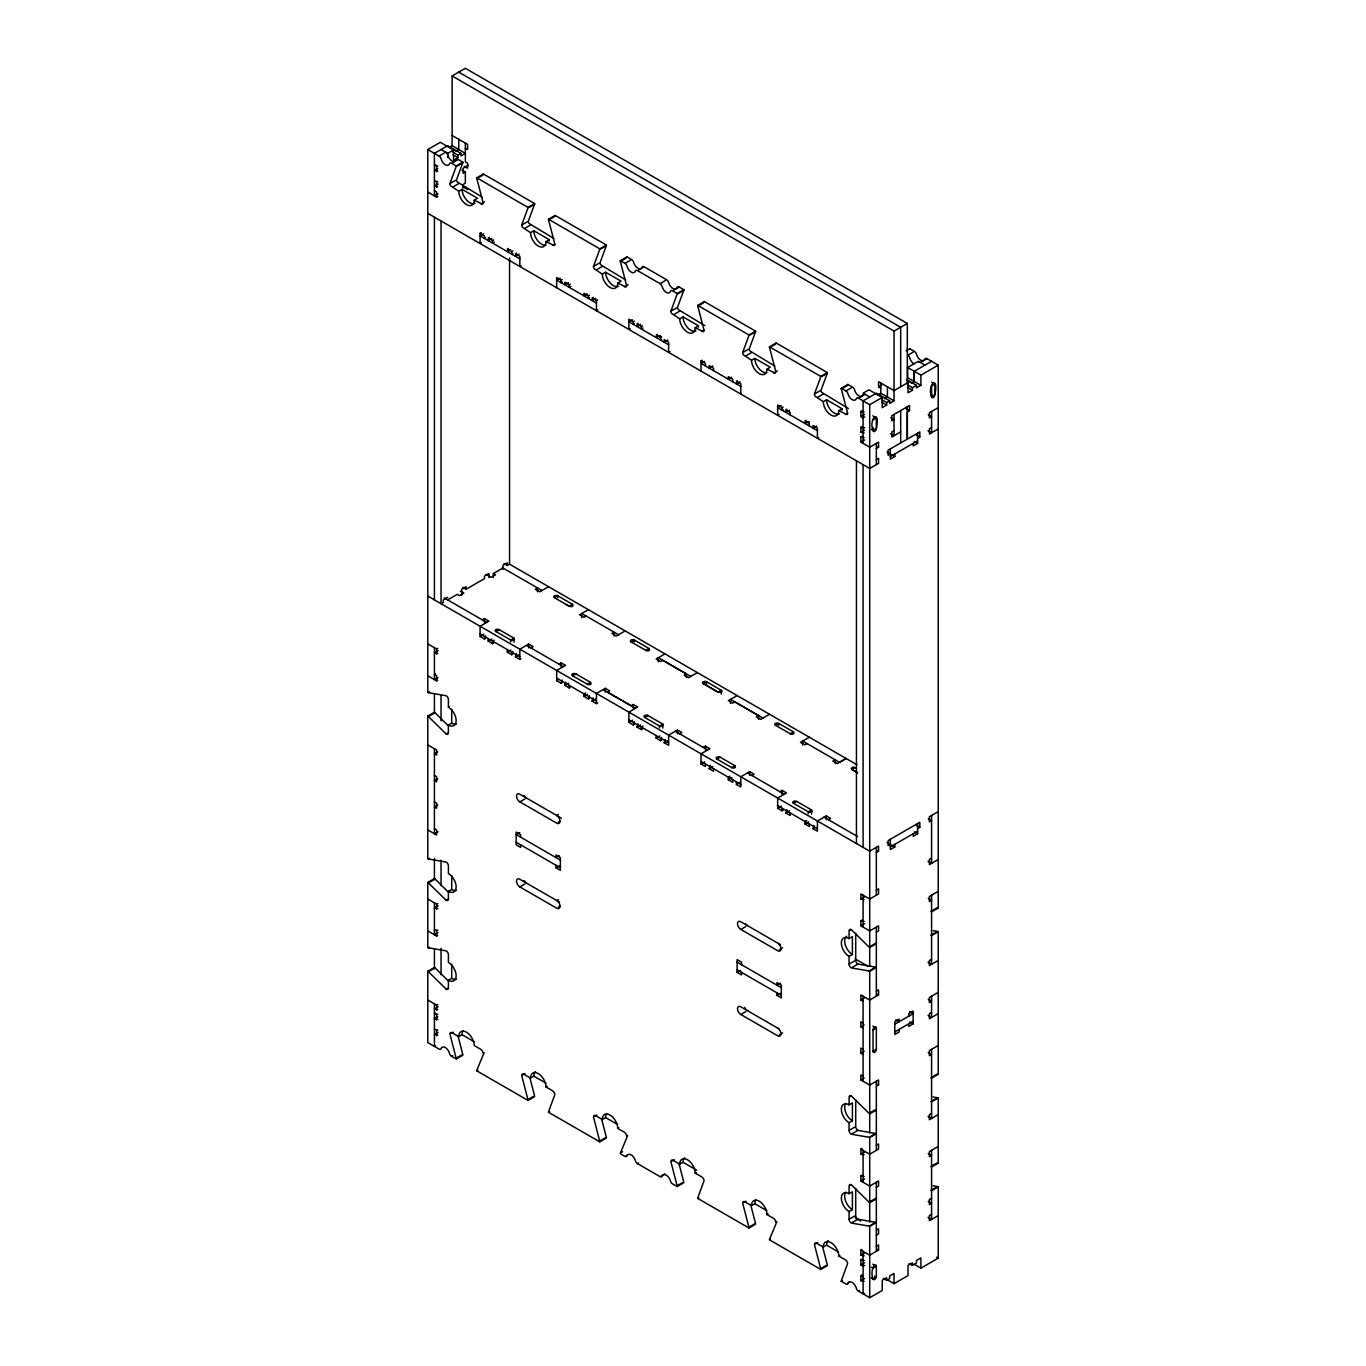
<?xml version="1.0" encoding="UTF-8"?>
<svg xmlns="http://www.w3.org/2000/svg" width="1366" height="1366" viewBox="0 0 1366 1366"><rect width="100%" height="100%" fill="white"/><g stroke="black" fill="none" stroke-linecap="round" stroke-linejoin="round"><path stroke-width="1.5" d="M871.371 429.453L873.028 430.41C868.213 418.662 880.592 407.7 876.34 428.497A2.339 1.349 -60 0 1 874.684 431.366A2.339 1.349 -60 0 1 873.028 430.41L873.028 427.49M907.314 382.975L907.314 323.452L894.047 331.101L894.047 400.836L889.642 403.397L889.642 400.836L876.34 393.203M900.689 386.8L900.689 327.277L458.754 72.125M934.89 383.744L934.89 394.689L931.578 396.601C926.78 384.87 939.142 373.891 934.89 394.689A2.339 1.349 -59.9 0 1 933.251 397.557A2.339 1.349 -59.9 0 1 931.578 396.601L931.578 393.681M930.946 911.361A3.125 1.81 60 0 0 931.578 911.839L938.22 908.014L938.22 365.132L926.916 358.626A3.125 1.81 60 0 0 924.833 359.121A6.249 3.603 60 0 1 920.667 360.112A6.249 3.603 60 0 1 916.501 354.306A3.125 1.81 60 0 0 914.417 351.404L909.756 348.706L906.085 350.84M876.34 1277.176C872.635 1285.355 870.654 1271.848 873.028 1268.143A2.339 1.349 -60 0 1 874.684 1265.275A2.339 1.349 -60 0 1 876.34 1266.231L876.34 1277.176L874.684 1276.22M458.754 191.24L462.067 189.328L477.537 198.258L474.224 200.17A10.945 6.318 60 0 1 468.743 205.549A10.945 6.318 60 0 1 460.069 196.943A10.945 6.318 60 0 1 458.754 191.24L450.575 185.759A3.125 1.81 60 0 1 449.926 183.573L456.142 166.635A3.125 1.81 60 0 0 456.244 165.969L462.869 162.144L458.208 159.446A3.125 1.81 60 0 0 456.124 159.942A6.249 3.603 60 0 1 451.958 160.949A6.249 3.603 60 0 1 447.792 155.143L447.485 154.29A3.142 1.81 60 0 0 445.709 152.224M462.869 162.144A3.125 1.81 60 0 1 462.767 162.81L456.551 179.749A3.125 1.81 60 0 0 457.2 181.934L482.096 197.063M530.537 232.681L533.85 230.769L549.32 239.699L546.007 241.611A10.945 6.318 60 0 1 544.692 245.812A10.945 6.318 60 0 1 536.018 244.394A10.945 6.318 60 0 1 530.537 232.681L522.341 227.2A3.125 1.81 60 0 1 521.692 225.014L527.925 208.076A3.125 1.81 60 0 0 528.01 207.41L534.635 203.585L483.376 173.977L476.751 177.802A3.074 1.776 60 0 0 476.802 178.383L483.069 202.714A3.125 1.81 60 0 1 482.42 204.149L474.224 200.17M534.635 203.585A3.125 1.81 60 0 1 534.55 204.251L528.318 221.19A3.125 1.81 60 0 0 528.966 223.375L553.879 238.504M602.304 274.122L605.633 272.21L621.086 281.14L617.774 283.052A10.945 6.318 60 0 1 610.039 287.509A10.945 6.318 60 0 1 602.304 274.105L594.125 268.641A3.125 1.81 60 0 1 593.476 266.455L599.691 249.517A3.125 1.81 60 0 0 599.794 248.851L606.419 245.026L555.159 215.418L548.517 219.243A3.125 1.81 60 0 0 548.62 220.028L554.835 244.155A3.125 1.81 60 0 1 554.186 245.59L546.007 241.611M606.419 245.026A3.125 1.81 60 0 1 606.333 245.692L600.101 262.631A3.125 1.81 60 0 0 600.75 264.816L625.645 279.928M679.722 318.807L683.034 316.895L698.504 325.825L695.192 327.738A10.945 6.318 60 0 1 689.71 333.116A10.945 6.318 60 0 1 681.019 324.527A10.945 6.318 60 0 1 679.722 318.807L671.526 313.326A3.125 1.81 60 0 1 670.877 311.158L677.109 294.219A3.125 1.81 60 0 0 677.195 293.536L683.837 289.712L679.175 287.014A3.125 1.81 60 0 0 677.092 287.509A6.249 3.603 60 0 1 672.926 288.516A6.249 3.603 60 0 1 668.759 282.711L668.435 281.857A3.142 1.81 60 0 0 666.676 279.808L644.086 266.763A3.125 1.81 60 0 0 642.003 267.258A6.249 3.603 60 0 1 641.388 268.248M683.837 289.712A3.125 1.81 60 0 1 683.734 290.395L677.519 307.333A3.125 1.81 60 0 0 678.168 309.501L704.856 325.671M484.179 1052.571L476.836 1070.141A3.125 1.81 60 0 0 476.751 1070.824L528.01 1100.415L534.635 1096.591A3.125 1.81 60 0 0 534.55 1095.805L529.888 1077.723M751.505 360.248L754.817 358.336L770.287 367.266L766.958 369.179A10.945 6.318 60 0 1 765.66 373.379A10.945 6.318 60 0 1 756.986 371.962A10.945 6.318 60 0 1 751.488 360.248L743.309 354.767A3.125 1.81 60 0 1 742.66 352.599L748.875 335.66A3.125 1.81 60 0 0 748.978 334.977L755.603 331.153L704.344 301.562L697.719 305.386A3.074 1.776 60 0 0 697.77 305.967L704.036 330.282A3.125 1.81 60 0 1 703.388 331.716L695.192 327.738M755.603 331.153A3.125 1.81 60 0 1 755.518 331.818L749.285 348.774A3.125 1.81 60 0 0 749.934 350.942L774.829 366.071M823.271 401.689L826.584 399.777L842.054 408.707L838.741 410.62A10.945 6.318 60 0 1 831.006 415.076A10.945 6.318 60 0 1 823.271 401.689L815.075 396.208A3.125 1.81 60 0 1 814.443 394.04L820.659 377.084A3.125 1.81 60 0 0 820.744 376.418L827.386 372.594L776.11 342.986L769.485 346.827A3.125 1.81 60 0 0 769.587 347.596L775.803 371.723A3.125 1.81 60 0 1 775.154 373.157L766.958 369.179M827.386 372.594A3.125 1.81 60 0 1 827.284 373.26L821.068 390.198A3.125 1.81 60 0 0 821.717 392.384L848.406 408.536M627.728 1135.453L620.386 1153.024A3.125 1.81 60 0 0 620.301 1153.707L624.962 1156.387A3.125 1.81 60 0 0 626.738 1156.387L627.66 1154.902A6.249 3.603 60 0 1 634.763 1159L635.685 1161.561A3.125 1.81 60 0 0 637.461 1163.61L660.034 1176.638A3.125 1.81 60 0 0 661.81 1176.638L662.749 1175.153A6.249 3.603 60 0 1 669.835 1179.251L670.774 1181.812A3.125 1.81 60 0 0 672.533 1183.861L677.195 1186.559L683.837 1182.734A3.125 1.81 60 0 0 683.734 1181.949L679.073 1163.849M776.913 1221.58L769.587 1239.167A3.125 1.81 60 0 0 769.485 1239.833L820.744 1269.424L827.386 1265.599A3.125 1.81 60 0 0 827.284 1264.814L822.622 1246.731M447.707 145.701L460.94 153.368L460.94 155.912L465.345 153.368L452.129 145.701L452.129 75.95L465.379 68.3L907.314 323.452M448.39 725.824L435.054 712.745A3.125 1.81 60 0 0 434.422 712.267L427.78 716.091A3.125 1.81 60 0 1 428.412 716.569L446.204 734.02L448.407 732.739L448.407 725.09A10.945 6.318 60 0 0 456.142 720.633A10.945 6.318 60 0 0 448.407 707.229L448.407 699.58A3.125 1.81 60 0 0 446.204 695.755L428.412 692.664A3.125 1.81 60 0 1 427.78 692.408L427.78 149.543L440.313 142.303L453.529 149.987L453.529 160.198L457.952 157.636L457.952 155.092L452.983 152.224M446.938 146.145L434.422 153.368L434.422 195.884L437.957 193.852M449.175 147.391L452.129 145.701M427.78 149.543L439.084 156.066L444.599 152.872M441.047 149.543L447.707 153.351L454.332 149.526M455.783 151.233L458.754 149.526L458.754 139.315M435.515 164.637L434.422 165.269L437.735 165.918M457.952 155.092L460.94 153.368M437.735 168.462L434.422 170.374L437.735 171.023M452.675 162.639L458.208 159.446M457.251 166.003L462.767 162.81M434.422 181.012L437.735 181.644M468.299 165.269L463.142 168.257L463.142 173.362L465.345 172.082L465.345 183.129L463.142 184.41L463.142 187.808M438.093 183.983L434.422 186.118L437.735 186.749M449.926 183.573L455.441 180.397M453.239 186.766L458.754 183.573M427.78 192.06L436.625 197.165L437.735 196.533M476.836 178.587L482.369 175.394M480.849 203.995L484.537 201.861M481.413 242.755L480.081 243.524L480.081 233.313L481.191 232.681M529.018 207.444L534.55 204.251M483.598 233.825L480.064 235.874L519.831 258.84M485.613 237.786L484.503 238.418L484.503 235.857L480.081 233.313M491.862 238.418L488.191 240.536L489.284 237.36M488.191 237.991L492.597 240.536L493.707 239.904M521.692 225.014L527.225 221.838M494.253 242.141L492.597 243.097L492.597 240.536M525.005 228.207L530.537 225.014M548.62 220.028L554.135 216.835M510.645 249.688L507.332 251.6L508.442 248.407M507.332 249.056L511.755 251.6L512.865 250.968M512.865 253.513L511.755 254.144L511.755 251.6M519.114 254.144L515.443 256.279L516.536 253.086M552.632 245.436L554.835 244.155M521.18 265.721L519.848 266.49L519.848 256.279L515.443 253.717M600.801 248.885L606.333 245.692M560.197 278.066L556.662 280.098L596.447 303.064M556.662 287.748L556.679 277.537L561.102 280.098L562.211 279.449M562.211 282.011L561.102 282.642L561.102 280.098M593.476 266.455L598.991 263.279M568.461 282.642L564.79 284.76L564.79 282.216L569.212 284.76L570.305 284.128M596.788 269.648L602.304 266.455M570.868 286.365L569.212 287.321L569.212 284.76M617.774 283.052L625.97 287.031A3.125 1.81 60 0 0 626.618 285.596L620.386 261.469A3.125 1.81 60 0 1 620.301 260.684L626.926 256.859L631.587 259.557A3.142 1.81 60 0 1 633.363 261.606L633.67 262.46A6.249 3.603 60 0 0 640.398 268.795M620.386 261.469L625.918 258.276M620.301 260.684L624.962 263.382L630.477 260.189M587.243 293.912L583.931 295.824L583.931 293.28L588.353 295.824L589.463 295.193M589.463 297.737L588.353 298.369L588.353 295.824M638.571 269.956L644.086 266.763M595.713 298.369L592.041 300.503L593.134 297.31M596.447 310.714L596.464 300.503L597.557 299.871M624.416 286.877L628.087 284.743M596.464 310.714L597.779 309.945M624.962 263.382A3.142 1.81 60 0 1 626.738 265.431L627.045 266.285A6.249 3.603 60 0 0 631.212 272.09A6.249 3.603 60 0 0 635.378 271.1A3.125 1.81 60 0 1 637.461 270.605L660.034 283.633L665.566 280.44M673.643 290.207L679.175 287.014M632.373 319.746L628.838 321.778L668.606 344.744M678.219 293.57L683.734 290.395M630.187 328.66L628.872 329.411L628.872 319.217L633.278 321.761L634.387 321.13M634.387 323.674L633.278 324.323L633.278 321.761M640.654 324.323L636.966 326.44L638.076 323.247M636.966 323.896L641.388 326.44L642.498 325.808M670.877 311.158L676.409 307.965M643.045 328.028L641.388 329.001L641.388 326.44M674.206 314.351L679.722 311.158M697.804 306.155L703.336 302.979M659.437 335.592L656.124 337.504L657.217 334.311M656.124 334.943L660.529 337.504L661.639 336.856M661.639 339.417L660.529 340.049L660.529 337.504M667.906 340.049L664.217 342.183L664.217 339.622L668.64 342.183L668.606 352.394L669.972 351.608M701.817 331.562L704.036 330.282M701.031 371.108L701.048 360.88L702.158 360.248M704.566 361.409L701.031 363.441L740.799 386.407M749.985 335.012L755.518 331.818M712.83 365.986L709.142 368.12L709.142 365.559L713.564 368.12L713.564 370.664M742.66 352.599L748.192 349.406M745.973 355.775L751.505 352.599M769.587 347.596L775.103 344.42M731.613 377.255L728.3 379.167L728.3 376.623L732.722 379.167L732.722 381.729M740.082 381.729L736.394 383.846L737.503 380.653M773.6 373.003L777.271 370.886M821.769 376.453L827.284 373.26M447.672 597.318L443.25 599.879L443.25 602.423L441.047 603.704L441.047 220.985M781.164 405.634L777.63 407.666L817.397 430.631M447.672 599.879L457.251 594.347L459.454 595.627L463.877 593.066L460.444 591.085M462.767 587.329L466.096 589.241L484.503 578.621L484.503 576.059L488.926 573.515L488.926 577.596M493.348 577.34L493.348 573.515L502.91 567.983M504.02 563.509L507.332 565.439L509.552 564.158L509.552 257.986M778.979 414.547L777.647 415.315L777.647 405.104L782.069 407.666L783.162 407.017M783.162 409.578L782.069 410.21L782.069 407.666M789.428 410.21L785.74 412.344L786.85 409.151M814.443 394.04L819.959 390.847M817.756 397.216L823.271 394.04M838.741 410.62L846.937 414.598A3.125 1.81 60 0 0 847.586 413.164L841.354 389.037A3.125 1.81 60 0 1 841.268 388.251L847.893 384.427L852.555 387.124A3.142 1.81 60 0 1 854.331 389.173L854.638 390.027A6.249 3.603 60 0 0 858.804 395.833A6.249 3.603 60 0 0 862.971 394.842A3.125 1.81 60 0 1 865.054 394.347L859.521 397.523M841.354 389.037L846.886 385.861M841.268 388.268L845.93 390.949L851.445 387.756M913.325 352.035L907.792 355.228A3.125 1.81 60 0 1 909.876 358.131A6.249 3.603 60 0 0 914.042 363.937M809.372 421.855A2.356 1.366 0 0 1 808.518 421.65L804.898 423.392L806.008 420.199M938.22 365.132L920.906 375.138L920.906 385.332L907.622 377.699L907.622 367.488L918.362 361.29L924.987 365.115M909.858 381.507L894.047 390.625L878.577 381.695L878.577 386.8L881.907 384.888M921.401 361.802L926.916 358.626M816.68 425.953L812.992 428.07L812.992 425.526L817.414 428.07L817.397 438.281L818.746 437.513M482.283 619.857L484.503 618.593L488.926 621.137L480.081 626.243L480.081 636.454L484.503 638.998L485.613 638.366M875.606 393.63L863.09 400.853L863.09 443.387M931.578 361.307L914.247 371.33L914.247 381.524M427.78 643.881L436.625 648.987L437.735 648.355M877.809 394.911L880.763 393.203L894.047 400.836M845.366 414.444L847.586 413.164M548.586 586.697L539.741 591.802L535.318 589.241L537.538 587.978L537.538 591.802M438.093 650.694L434.422 652.811L437.735 653.46M858.429 398.172L869.715 404.678L882.231 397.455L882.231 407.666L886.654 405.104L886.654 402.56L881.685 399.692M864.746 416.903L863.09 417.859L860.87 416.596L860.87 411.49L861.98 410.859M884.451 398.735L887.422 397.011L887.422 386.8M911.293 383.231L914.281 381.507L914.281 371.296M864.183 412.122L860.87 411.49M480.081 636.454L483.769 634.319M860.87 416.596L864.558 414.461M886.654 402.56L889.642 400.836M907.468 384.802L912.437 387.671L916.484 385.332L916.484 387.893L920.906 385.332M485.613 635.805L484.503 638.998M912.437 387.671L912.437 390.232L908.014 392.776L908.014 382.565M495.926 631.553L499.239 629.641L513.957 638.144L514.453 639.647A2.339 1.349 0 0 1 511.379 640.347L495.653 631.365A2.339 1.349 0 0 1 495.619 629.846A2.339 1.349 0 0 1 498.044 629.282L499.239 629.641M557.789 597.745L557.789 595.832L556.611 595.474A2.356 1.349 0 0 0 553.981 596.259A2.339 1.349 0 0 0 554.203 597.557L557.789 595.832L572.525 604.335L573.02 605.838A2.339 1.349 0 0 1 569.946 606.538L565.524 604.131M488.191 638.571L488.191 641.132L491.862 638.998M873.028 419.789L876.34 417.859L872.806 415.827M931.578 385.98L934.89 384.068L931.578 382.156M864.183 432.971L860.87 432.322L860.87 427.216L861.98 426.585M435.515 673.865L434.422 674.514L436.625 675.777L436.625 680.883L437.735 680.251M494.253 640.159L492.597 641.132L492.597 643.676L493.707 643.045M864.746 427.541L863.09 428.497L860.87 427.216M860.87 432.322L864.558 430.205M437.957 677.57L434.422 679.602L434.422 647.723M876.34 448.492L878.56 447.211L878.56 442.106L869.715 447.211L860.87 442.106L860.87 437L861.98 436.369M873.028 430.41L876.34 428.497L876.34 417.552M572.525 604.335L569.212 606.248L554.476 597.745M890.734 417.637L894.047 419.55L891.844 420.83L891.844 415.725L909.517 405.514L909.517 410.62L907.314 411.9L907.314 439.118L907.314 406.795M864.183 437.649L860.87 437M427.78 692.408L428.89 691.777M860.87 442.106L864.558 439.989M428.412 692.664L429.522 692.033M507.332 649.635L507.332 652.18L511.021 650.062M894.047 430.597L891.844 431.878L891.844 436.983L900.689 431.878M512.865 651.548L511.755 654.724L512.865 654.092M530.896 647.928L533.116 646.647L528.693 644.103L519.848 649.209L519.848 659.402L520.958 658.771M588.353 609.663L579.508 614.751L583.931 617.312L586.151 616.032M938.22 407.666L929.375 412.771L929.375 417.859L931.578 416.596L928.265 414.683M516.536 653.665L515.443 656.858L519.848 659.402M515.443 656.858L519.114 654.724M429.522 715.938L435.054 712.745M876.34 459.539L878.56 458.259L878.56 463.364L869.715 468.47L427.78 213.335M931.578 427.643L929.375 428.924L929.375 434.029L938.22 428.924M448.407 707.229L449.516 706.598M917.611 438.264L919.813 437L919.813 431.895L888.139 450.182L888.139 455.271L890.359 454.007L887.046 452.095M890.325 456.568L917.576 440.842M894.781 454.007L894.781 456.551L890.359 459.113L890.325 448.919M917.576 433.193L917.611 443.369L913.188 445.931L913.188 443.369M448.407 725.09L451.719 723.177A10.945 6.318 60 0 0 456.483 724.031M558.899 664.081L561.102 662.817L565.524 665.362L556.679 670.467L556.679 680.678L561.102 683.222L562.211 682.59M625.184 630.921L616.339 636.027L611.917 633.465L614.137 632.202L614.137 636.027M556.679 680.678L557.789 680.029M437.735 751.898L434.422 753.81L436.625 755.091L436.625 749.985L427.78 744.88M562.211 680.029L561.102 683.222M572.525 675.777L575.837 673.865L590.556 682.368L591.051 683.871A2.339 1.349 0 0 1 587.978 684.571L572.252 675.589A2.339 1.349 0 0 1 572.217 674.087A2.339 1.349 0 0 1 574.642 673.506M631.075 641.969L634.387 640.056L649.123 648.56L649.618 650.062A2.339 1.349 0 0 1 646.545 650.762L630.802 641.781A2.339 1.349 0 0 1 630.785 640.278A2.339 1.349 0 0 1 633.209 639.698L634.387 640.056L634.387 641.969M565.883 682.163L564.79 685.356L569.212 687.901L570.305 687.269M564.79 685.356L568.461 683.222M587.243 684.281L590.556 682.368M645.811 650.472L649.123 648.56M585.587 692.904L583.931 693.86L583.931 696.404L588.353 698.948L589.463 698.316M437.735 778.688L434.422 780.601L436.625 781.881L436.625 776.776L434.422 775.495M583.931 696.404L587.619 694.287M589.463 695.772L588.353 698.948M634.387 724.253L633.278 724.902L628.872 722.341L628.872 712.147L637.683 707.042L633.261 704.497L631.058 705.778L607.511 692.152L609.714 690.872L605.292 688.327L596.464 693.433L596.464 703.627L597.557 702.995M664.952 653.887L656.124 658.993L660.529 661.537L662.749 660.256L686.33 673.865L686.33 677.69M593.134 697.889L592.041 701.082L596.464 703.627M592.041 701.082L595.713 698.948M437.735 805.052L434.422 806.965L436.625 808.245L436.625 803.14L434.422 801.859M686.33 673.865L684.127 675.128L688.549 677.69L697.377 672.584M437.957 831.723L434.422 833.755L434.422 748.705M628.872 722.341L632.543 720.224M634.387 721.709L633.278 724.902M644.701 717.457L648.013 715.545M638.076 723.826L636.966 727.019L641.388 729.581L642.498 728.932M636.966 727.019L640.654 724.902M643.045 726.063L641.388 727.019L641.388 729.581M561.477 818.234L519.848 794.209A4.696 2.698 60 0 0 516.536 796.122A4.696 2.698 60 0 0 519.848 801.859L524.834 798.99M427.78 716.091L427.78 858.719A3.125 1.81 60 0 0 428.412 858.975L429.522 858.343M647.706 715.374A2.373 1.366 0 0 0 644.684 715.545A2.373 1.366 0 0 0 644.41 717.27L659.437 725.961L663.005 724.253A2.356 1.349 0 0 1 662.732 725.961A2.356 1.349 0 0 1 659.744 726.131L659.419 725.961M656.124 735.523L656.124 738.084L659.795 735.95M661.639 737.435L660.529 740.628L661.639 739.996M679.67 733.832L681.873 732.552L677.468 730.007L668.623 735.113L668.64 745.307L664.217 742.763L665.327 739.569M737.145 695.55L728.317 700.656L732.739 703.2L734.942 701.919L758.489 715.545L758.489 719.37M664.217 742.763L667.906 740.628M448.39 980.976L435.054 967.896A3.125 1.81 60 0 0 434.422 967.418L427.78 971.243A3.125 1.81 60 0 1 428.412 971.721L446.204 989.172L448.407 987.891L448.407 980.242A10.945 6.318 60 0 0 456.142 975.768A10.945 6.318 60 0 0 448.407 962.381L448.407 954.714A3.125 1.81 60 0 0 446.204 950.89L428.412 947.816A3.125 1.81 60 0 1 427.78 947.56L427.78 882.402L434.422 878.577A3.125 1.81 60 0 1 435.054 879.055L448.39 892.135M429.522 882.248L435.054 879.055M519.712 832.577L516.177 834.609L560.367 860.119M558.335 814.512L556.679 815.468A4.696 2.698 60 0 1 559.992 821.222L558.335 822.178M427.78 882.402A3.125 1.81 60 0 1 428.412 882.88L446.204 900.331L448.407 899.05L448.407 891.4L451.719 889.488A10.945 6.318 60 0 0 456.483 890.342M703.251 747.441L705.471 746.16L709.876 748.705L701.048 753.81L701.048 764.021L705.471 766.565L705.471 764.021M758.489 715.545L756.286 716.808L760.708 719.37L769.536 714.264M427.78 899.033L436.625 904.138L437.735 903.507M438.093 905.846L434.422 907.963L437.735 908.612M701.048 764.021L704.736 761.886M716.877 759.12L720.189 757.208L734.925 765.711L735.42 767.214A2.339 1.349 0 0 1 732.347 767.914L716.604 758.933A2.339 1.349 0 0 1 716.587 757.43A2.339 1.349 0 0 1 719.011 756.849L720.189 757.208M775.444 725.329L778.757 723.399L793.475 731.92L793.97 733.405A2.339 1.349 0 0 1 790.897 734.105L775.171 725.124A2.339 1.349 0 0 1 775.137 723.621A2.339 1.349 0 0 1 777.561 723.041L778.757 723.399L778.757 725.329M710.252 765.506L709.142 768.699L713.564 771.244L713.564 768.699M709.142 768.699L712.83 766.565M559.257 855.662L555.945 857.575L555.945 855.014L560.367 857.575L560.367 870.33L555.945 867.786L555.945 865.224M434.422 929.648L437.735 930.297M437.957 932.722L434.422 934.754L434.422 902.858M559.633 902.226L519.848 879.26A4.696 2.698 60 0 0 516.536 881.172A4.696 2.698 60 0 0 519.848 886.91L524.834 884.041M427.78 930.929L436.625 936.034L437.735 935.403M555.945 867.786L559.257 865.873M731.613 767.641L734.925 765.711M790.163 733.832L793.475 731.92M428.412 947.816L429.522 947.184M729.956 776.247L728.3 777.203L728.3 779.747L732.722 782.308L732.722 779.747M728.3 779.747L731.988 777.63M751.863 775.495L754.083 774.232L749.661 771.67L740.816 776.776L740.816 786.987L736.394 784.425L736.394 781.881M809.321 737.23L800.476 742.336L804.898 744.88L807.101 743.599M736.394 784.425L740.082 782.308M429.522 971.072L435.054 967.896M558.335 899.562L556.679 900.518A4.696 2.698 60 0 1 559.992 906.256L558.335 907.229M448.407 980.242L451.719 978.329A10.945 6.318 60 0 0 456.483 979.183M779.849 791.665L782.069 790.385L786.492 792.929L777.647 798.034L777.647 808.245L782.069 810.789L783.162 810.158M427.78 1000.032L436.625 1005.137L437.735 1004.505M777.647 808.245L781.335 806.111M438.093 1006.827L434.422 1008.962L437.735 1009.594M793.475 803.345L796.788 801.432L811.524 809.936L812.019 811.438A2.339 1.349 0 0 1 808.945 812.138L793.202 803.157A2.339 1.349 0 0 1 793.185 801.654A2.339 1.349 0 0 1 795.61 801.074L796.788 801.432M786.85 809.731L785.74 812.924L790.163 815.468L790.163 812.924M435.515 1013.009L434.422 1013.64L437.735 1014.272M785.74 812.924L789.428 810.789M437.735 1016.833L434.422 1018.746L437.735 1019.378M434.422 1029.366L437.735 1030.015M438.093 1032.355L434.422 1034.472L437.735 1035.121M806.555 820.471L804.898 821.427L804.898 823.971L809.321 826.532L809.321 823.971M804.898 823.971L808.587 821.854M828.462 819.72L830.682 818.456L826.259 815.895L817.414 821L817.414 831.211L812.992 828.65L814.102 825.457M451.019 1033.43L453.239 1032.167M435.515 1045.741L434.422 1046.39L434.422 1003.856M812.992 828.65L814.102 828.018M458.105 1036.282L462.767 1054.364A3.125 1.81 60 0 1 462.869 1055.15L456.244 1058.974A3.125 1.81 60 0 0 456.142 1058.206L449.926 1034.079A3.125 1.81 60 0 1 452.129 1032.798L458.754 1036.623L462.067 1034.711A10.945 6.318 60 0 1 463.006 1031.006M427.78 971.243L427.78 1042.548L439.084 1049.071A3.125 1.81 60 0 0 441.167 1048.576A6.249 3.603 60 0 1 445.333 1047.585A6.249 3.603 60 0 1 449.499 1053.391A3.125 1.81 60 0 0 451.583 1056.294L452.675 1055.645M456.142 1058.206L461.674 1055.013M476.751 1070.824L477.861 1070.193M938.22 811.643L929.375 816.748L929.375 821.854L931.578 820.573L928.265 818.661M780.601 944.743L740.816 921.777A4.696 2.698 60 0 0 737.503 923.689A4.696 2.698 60 0 0 740.816 929.443L745.785 926.575M876.34 852.469L878.56 851.189L878.56 846.083L869.715 851.189L427.78 596.054M917.611 828.65L919.813 827.369L919.813 822.264L888.139 840.551L888.139 845.656L890.359 844.376L887.046 842.463M890.342 846.937L917.593 831.211M894.781 844.376L894.781 846.937L890.359 849.481L890.342 839.287M917.593 823.544L917.611 833.755L913.188 836.299L913.188 833.755M522.802 1074.871L525.005 1073.591M528.01 1100.415A3.125 1.81 60 0 0 527.925 1099.63L521.692 1075.52A3.125 1.81 60 0 1 523.912 1074.239L530.537 1078.064L533.85 1076.152A10.945 6.318 60 0 1 535.489 1071.61M876.34 890.103L878.56 888.822L878.56 893.927L869.715 899.033L860.87 893.927L860.87 899.033L864.558 896.899M931.578 858.207L929.375 859.487L929.375 864.593L938.22 859.487M741.55 964.737L741.55 962.176L737.128 959.632L737.128 972.387L740.457 970.475M864.183 899.665L860.87 899.033M779.303 949.746L782.616 947.833M530.537 1078.064A10.945 6.318 60 0 1 538.272 1073.591A10.945 6.318 60 0 1 546.007 1086.995L547.1 1086.363M527.925 1099.63L533.44 1096.454M876.34 932.21L878.56 930.929L878.56 925.824L869.715 930.929L860.87 925.824L860.87 920.718L861.98 920.086M864.183 921.35L860.87 920.718M850.198 930.263L851.308 929.631L869.083 947.082A3.125 1.81 60 0 0 869.715 947.56L876.34 943.735A3.125 1.81 60 0 1 875.708 943.257L872.02 945.374M860.87 925.824L864.558 923.689M601.655 1119.164L606.333 1137.246A3.125 1.81 60 0 1 606.419 1138.032L599.794 1141.856L548.517 1112.265L549.627 1111.634M849.089 956.422A10.945 6.318 60 0 1 841.354 943.018A10.945 6.318 60 0 1 849.089 938.562L852.401 936.649L852.401 954.51L849.089 956.422L849.089 964.072A3.125 1.81 60 0 0 851.308 967.896L869.083 970.987A3.125 1.81 60 0 1 869.715 971.243L876.34 967.418A3.125 1.81 60 0 0 875.708 967.162L857.933 964.072L852.401 967.265M938.22 891.383L929.375 896.489L929.375 901.577L931.578 900.314L928.265 898.401M780.225 983.23L776.913 985.142L776.913 982.598L781.335 985.142L781.335 997.897L776.913 995.353L776.913 992.792M778.757 1028.735L740.816 1006.827A4.696 2.698 60 0 0 737.503 1008.74A4.696 2.698 60 0 0 740.816 1014.494L745.785 1011.625M776.913 995.353L780.225 993.441M870.193 946.45L871.286 945.801M933.166 910.08L937.588 907.536M849.089 964.072L854.621 960.879M594.586 1116.312L596.788 1115.032M599.794 1141.856A3.125 1.81 60 0 0 599.691 1141.071L593.476 1116.944A3.125 1.81 60 0 1 595.678 1115.68L602.304 1119.505L605.633 1117.593A10.945 6.318 60 0 1 606.555 1113.871M869.083 970.987L874.599 967.794M936.478 932.073L930.946 935.266A3.125 1.81 60 0 1 931.578 935.522L938.22 931.697L938.22 1074.325L931.578 1078.15A3.125 1.81 60 0 1 930.946 1077.672M779.303 1034.796L782.616 1032.884M602.304 1119.505A10.945 6.318 60 0 1 610.039 1115.032A10.945 6.318 60 0 1 617.774 1128.436L618.883 1127.787M599.691 1141.071L605.223 1137.895M876.34 991.101L878.56 989.821L878.56 994.926L869.715 1000.032L860.87 994.926L860.87 1000.032L864.183 998.119M931.578 959.205L929.375 960.486L929.375 965.591L938.22 960.486M621.496 1152.392L622.606 1151.743M626.072 1155.756L627.165 1155.124M863.09 1022.997L860.87 1021.717L860.87 1026.822L864.183 1024.91M637.461 1163.61L638.571 1162.978M873.028 1030.015L876.34 1028.103L876.34 1049.361A2.339 1.349 -60 0 1 874.684 1052.23A2.339 1.349 -60 0 1 873.028 1051.274L873.028 1030.015A2.339 1.349 -60 0 1 874.684 1027.13A2.339 1.349 -60 0 1 876.34 1028.103L872.806 1026.054M938.22 992.382L929.375 997.47L929.375 1002.576L931.578 1001.312L928.265 999.383M894.764 1024.261L913.171 1013.64L909.636 1011.591M894.764 1031.928L913.171 1021.29M671.987 1161.015L674.206 1159.734M863.09 1049.361L860.87 1048.081L860.87 1053.186L864.183 1051.274M931.578 1012.36L929.375 1013.64L929.375 1018.746L938.22 1013.64M908.766 1016.184L908.766 1013.623L913.188 1011.079L913.188 1023.834L908.766 1026.378L908.766 1023.834M873.028 1051.274L876.34 1049.361M677.195 1186.559A3.125 1.81 60 0 0 677.109 1185.773L670.877 1161.646A3.125 1.81 60 0 1 673.096 1160.366L679.722 1164.191L683.034 1162.278A10.945 6.318 60 0 1 684.673 1157.736M661.144 1176.006L664.832 1173.889M679.722 1164.191A10.945 6.318 60 0 1 687.457 1159.734A10.945 6.318 60 0 1 695.192 1173.121L696.301 1172.489M677.109 1185.773L682.624 1182.58M863.09 1076.152L860.87 1074.871L860.87 1079.977L864.183 1078.064M850.198 1096.574L851.308 1095.942L869.083 1113.392A3.125 1.81 60 0 0 869.715 1113.871L876.34 1110.046M938.22 1045.536L929.375 1050.625L929.375 1055.73L931.578 1054.467L928.265 1052.554M876.34 1086.346L878.56 1085.082L878.56 1079.977L869.715 1085.082L860.87 1079.977M849.089 1122.732A10.945 6.318 60 0 1 841.354 1109.329A10.945 6.318 60 0 1 849.089 1104.872L852.401 1102.96L852.401 1120.82L849.089 1122.732L849.089 1130.382A3.125 1.81 60 0 0 851.308 1134.207L869.083 1137.297A3.125 1.81 60 0 1 869.715 1137.554L876.34 1133.729A3.125 1.81 60 0 0 875.708 1133.473L857.933 1130.382L852.401 1133.575M750.839 1205.29L755.518 1223.39A3.125 1.81 60 0 1 755.603 1224.158L748.978 1228L697.719 1198.392L698.811 1197.76M870.193 1112.761L875.708 1109.568M932.056 1077.04L937.588 1073.847M849.089 1130.382L854.621 1127.189M743.77 1202.439L745.973 1201.175M869.083 1137.297L874.599 1134.104M936.478 1098.384L930.946 1101.577A3.125 1.81 60 0 1 931.578 1101.833L938.22 1098.008L938.22 1163.149L931.578 1166.974A3.125 1.81 60 0 1 930.946 1166.513M748.978 1228A3.125 1.81 60 0 0 748.875 1227.214L742.66 1203.087A3.125 1.81 60 0 1 744.863 1201.807L751.505 1205.632L754.817 1203.719A10.945 6.318 60 0 1 755.74 1200.014M864.183 1154.816L860.87 1154.185L860.87 1149.079L861.98 1148.43M860.87 1154.185L864.558 1152.05M876.34 1145.254L878.56 1143.974L878.56 1149.079L869.715 1154.185L860.87 1149.079M931.578 1113.358L929.375 1114.639L929.375 1119.727L938.22 1114.639M751.505 1205.632A10.945 6.318 60 0 1 759.24 1201.175A10.945 6.318 60 0 1 766.958 1214.562L768.068 1213.93M748.875 1227.214L754.408 1224.021M876.34 1187.344L878.56 1186.081L878.56 1180.975L869.715 1186.081L860.87 1180.975L860.87 1175.87L861.98 1175.221M864.183 1176.502L860.87 1175.87M850.198 1185.415L851.308 1184.783L869.083 1202.234A3.125 1.81 60 0 0 869.715 1202.695L876.34 1198.87M860.87 1180.975L864.558 1178.841M849.089 1211.574A10.945 6.318 60 0 1 841.354 1198.17A10.945 6.318 60 0 1 849.089 1193.713L852.401 1191.801L852.401 1209.661L849.089 1211.574L849.089 1219.223A3.125 1.81 60 0 0 851.308 1223.048L869.083 1226.122A3.125 1.81 60 0 1 869.715 1226.395L876.34 1222.553A3.125 1.81 60 0 0 875.708 1222.297L857.933 1219.223L852.401 1222.416M769.485 1239.833L770.595 1239.201M938.22 1146.518L929.375 1151.623L929.375 1156.729L931.578 1155.448L928.265 1153.536M870.193 1201.585L875.708 1198.409M932.056 1165.864L937.588 1162.688M849.089 1219.223L854.621 1216.03M815.536 1243.88L817.756 1242.616M820.744 1269.424A3.125 1.81 60 0 0 820.659 1268.655L814.443 1244.528A3.125 1.81 60 0 1 816.646 1243.248L823.271 1247.073L826.584 1245.16A10.945 6.318 60 0 1 828.223 1240.618M869.083 1226.122L874.599 1222.946M936.478 1187.225L930.946 1190.401A3.125 1.81 60 0 1 931.578 1190.674L938.22 1186.832L938.22 1258.154L920.906 1268.143L914.281 1264.318M876.34 1230.083L878.56 1228.802L878.56 1233.908L876.34 1235.188M931.578 1198.187L929.375 1199.468L929.375 1204.573L931.578 1203.292L928.265 1201.38M823.271 1247.073A10.945 6.318 60 0 1 831.006 1242.616A10.945 6.318 60 0 1 838.741 1256.003L839.851 1255.371M820.659 1268.655L826.191 1265.462M864.183 1255.815L860.87 1255.183L860.87 1250.078L861.98 1249.429M860.87 1255.183L864.558 1253.049M876.34 1246.253L878.56 1244.972L878.56 1250.078L869.715 1255.183L860.87 1250.078M931.578 1214.357L929.375 1215.62L929.375 1220.726L938.22 1215.62M864.746 1265.275L863.09 1266.231L860.87 1264.95L860.87 1259.845L861.98 1259.213M864.183 1260.494L860.87 1259.845M860.87 1264.95L864.558 1262.833M887.422 1279.822L894.047 1283.647L894.047 1273.436L889.642 1275.998L889.642 1278.542L886.654 1280.266L886.654 1277.705L882.231 1280.266L882.231 1290.477L869.715 1297.7L858.429 1291.177A3.125 1.81 60 0 1 856.345 1288.275A6.249 3.603 60 0 0 852.179 1282.469A6.249 3.603 60 0 0 848.013 1283.459A3.125 1.81 60 0 1 845.93 1283.972L841.268 1281.274L842.378 1280.642M848.132 1282.691L849.242 1282.059M864.183 1281.325L860.87 1280.693L860.87 1275.588L861.98 1274.956M860.87 1280.693L864.558 1278.559M876.34 1276.869L873.028 1278.781L871.371 1277.825M858.429 1291.177L859.521 1290.546M864.183 1293.243L863.09 1293.875L863.09 1251.341M909.124 1263.465L912.437 1265.377L916.484 1263.038L916.484 1260.494L920.906 1257.932L920.906 1268.143M894.047 1283.647L908.014 1275.588L908.014 1265.377L912.437 1262.833L912.437 1265.377M933.132 930.673L937.588 931.441A3.125 1.81 60 0 1 938.22 931.697M428.412 858.975L446.204 862.066A3.125 1.81 60 0 1 448.407 865.89L448.407 873.54A10.945 6.318 60 0 1 456.142 886.944A10.945 6.318 60 0 1 448.407 891.4M933.132 1096.983L937.588 1097.752A3.125 1.81 60 0 1 938.22 1098.008M933.132 1185.808L937.588 1186.576A3.125 1.81 60 0 1 938.22 1186.832M660.581 335.968L659.402 335.609M574.659 673.506L575.837 673.865M647.672 715.391L662.749 724.048L662.749 728.129M452.129 75.95L894.047 331.101M907.622 367.488L920.906 375.138M906.512 379.611L916.484 385.332M907.468 387.363L912.437 390.232M452.129 135.49L467.599 144.42L467.599 149.526L465.379 148.245M878.577 386.8L880.797 388.081M906.204 408.707L909.517 410.62M882.231 397.455L868.947 389.822L863.124 393.186L869.749 397.011M452.983 154.768L457.952 157.636M881.685 402.236L886.654 405.104M927.975 430.666L931.578 432.749L931.578 411.49M464.15 166.242L467.599 168.24L467.599 163.135L465.379 161.854L465.345 143.157M456.244 165.969L451.583 163.271A3.125 1.81 60 0 0 449.499 163.766A6.249 3.603 60 0 1 445.333 164.774A6.249 3.603 60 0 1 441.167 158.968L440.842 158.114A3.142 1.81 60 0 0 439.084 156.066M476.751 177.802L528.01 207.41M548.517 219.243L599.794 248.851M677.195 293.536L672.533 290.856A3.125 1.81 60 0 0 670.45 291.351A6.249 3.603 60 0 1 666.284 292.341A6.249 3.603 60 0 1 662.117 286.536L661.81 285.682A3.142 1.81 60 0 0 660.034 283.633M697.719 305.386L748.978 334.977M769.485 346.827L820.744 376.418M462.032 170.169L465.345 172.082M916.501 435.088L919.813 437M914.298 441.457L917.611 443.369M462.442 186.51L467.599 189.498M890.615 433.722L894.047 435.703L894.047 414.444M434.422 190.796L436.625 192.06L436.625 197.165M877.45 446.562L878.56 447.211M891.452 454.639L894.781 456.551M592.041 297.959L596.464 300.503M701.048 360.88L705.471 363.441L705.471 365.986M736.394 381.302L740.816 383.846L740.799 394.057M785.74 409.783L790.163 412.344L790.163 414.888M804.898 420.848L809.321 423.392L809.321 425.953M509.364 564.056L856.994 764.755M502.278 567.624L541.96 590.522M618.559 634.746L581.728 613.488L581.728 617.569M690.735 676.426L658.327 657.712L658.327 661.793M762.911 718.089L730.503 699.375L730.503 703.456M493.348 573.515L495.551 574.779L491.128 577.34L485.972 574.369M916.501 825.457L919.813 827.369M914.298 831.843L917.611 833.755M928.043 861.263L931.578 863.312L931.578 815.468M891.452 845.025L894.781 846.937M444.223 597.881L486.706 622.418M526.491 645.384L563.304 666.642M603.089 689.608L635.497 708.305M675.265 731.271L707.673 749.985M747.441 772.951L784.272 794.209M824.057 817.175L857.626 836.555M877.45 850.557L878.56 851.189M480.081 633.892L519.848 656.858M556.679 678.117L596.464 701.082M628.855 719.797L668.623 742.763M701.048 761.46L740.816 784.425M777.647 805.684L817.414 828.65M488.191 641.132L492.597 643.676M507.332 652.18L511.755 654.724M656.124 738.084L660.529 740.628M928.043 962.262L931.578 964.311L931.578 895.208M427.78 675.777L436.625 680.883M854.979 958.778L867.871 966.223M928.043 1015.416L931.578 1017.465L931.578 996.207M877.45 994.294L878.56 994.926M909.876 1021.922L913.188 1023.834M519.848 801.859L556.679 823.135A4.696 2.698 60 0 0 559.992 821.222M740.816 929.443L777.647 950.702A4.696 2.698 60 0 0 780.959 948.789A4.696 2.698 60 0 0 777.647 943.052M895.874 1019.787L899.187 1021.7L899.187 1019.156L894.781 1021.7L894.781 1034.472L899.187 1031.911L899.187 1029.366M860.87 1000.032L863.09 1001.312M860.87 1026.822L863.09 1028.103M737.128 962.176L781.335 987.703M516.177 842.259L560.367 867.786M737.128 969.843L781.335 995.353M737.128 972.387L741.55 974.931L741.55 972.387M860.87 1053.186L863.09 1054.467M434.422 828.65L436.625 829.93L436.625 835.036L427.78 829.93M877.45 1084.433L878.56 1085.082M928.043 1116.415L931.578 1118.464L931.578 1049.361M519.848 886.91L556.679 908.185A4.696 2.698 60 0 0 559.992 906.256M740.816 1014.494L777.647 1035.752A4.696 2.698 60 0 0 780.959 1033.84A4.696 2.698 60 0 0 777.647 1028.103M928.043 1217.413L931.578 1219.462L931.578 1150.36M936.564 1257.198L938.22 1258.154M855.167 1217.857L860.648 1221.033M877.45 1249.429L878.56 1250.078M872.806 1264.199L876.34 1266.231L873.028 1268.143L871.371 1267.187M462.067 1034.711L474.104 1041.66M533.85 1076.152L545.888 1083.101M605.633 1117.593L617.654 1124.542M683.034 1162.278L696.78 1170.218M754.817 1203.719L766.838 1210.669M826.584 1245.16L838.622 1252.11M883.341 1278.354L886.654 1280.266M546.007 1086.995L552.632 1090.819A3.125 1.81 60 0 1 554.835 1094.644L548.62 1111.582A3.125 1.81 60 0 0 548.517 1112.265M617.774 1128.436L624.416 1132.26A3.125 1.81 60 0 1 626.618 1136.085M695.192 1173.121L701.817 1176.946A3.125 1.81 60 0 1 704.036 1180.787L697.804 1197.726A3.125 1.81 60 0 0 697.719 1198.392M766.958 1214.562L773.6 1218.387A3.125 1.81 60 0 1 775.803 1222.211M838.741 1256.003L845.366 1259.828A3.125 1.81 60 0 1 847.586 1263.652L841.354 1280.591A3.125 1.81 60 0 0 841.268 1281.274M871.371 1278.132L873.028 1279.088M860.87 1275.588L863.09 1276.869M451.583 1056.294L456.244 1058.974M704.429 302.33L704.395 302.125A3.074 1.776 60 0 1 704.344 301.562M483.479 174.763L483.427 174.558A3.074 1.776 60 0 1 483.376 173.977M931.578 385.656L931.578 396.601M900.689 410.62L900.689 442.943M880.763 382.992L880.797 393.92M876.34 443.387L876.34 464.645M876.34 847.364L876.34 895.208M876.34 927.104L876.34 996.207M876.34 1081.257L876.34 1150.36M876.34 1182.239L876.34 1251.341M869.715 404.678L869.715 966.24M869.715 971.243L869.715 1133.012M869.715 1137.554L869.715 1222.194M869.715 1226.395L869.715 1297.7M863.09 464.645L863.09 847.364M863.09 895.208L863.09 927.104M863.09 996.207L863.09 1081.257M863.09 1150.36L863.09 1182.239M856.448 460.82L856.448 843.539M855.714 933.302L855.714 960.247A3.125 1.81 60 0 0 857.933 964.072M855.714 1099.613L855.714 1126.557A3.125 1.81 60 0 0 857.933 1130.382M855.714 1188.437L855.714 1215.399A3.125 1.81 60 0 0 857.933 1219.223M849.089 938.562L849.089 930.912A3.125 1.81 60 0 1 851.308 929.631M849.089 1104.872L849.089 1097.222A3.125 1.81 60 0 1 851.308 1095.942M849.089 1193.713L849.089 1186.047A3.125 1.81 60 0 1 851.308 1184.783M835.104 763.594L835.104 759.769L832.884 761.05L837.307 763.594L846.152 758.489L839.509 762.313L802.696 741.055L802.696 745.136M826.259 815.895L826.259 819.72M811.524 814.034L811.524 809.936L808.211 811.865L808.211 813.777M782.069 790.385L782.069 794.209M782.069 808.245L782.069 810.789M749.661 771.67L749.661 775.495M721.299 694.065L721.299 690.24L717.987 692.152L702.636 682.966A2.356 1.349 0 0 1 703.627 681.549A2.356 1.349 0 0 1 706.256 681.566L706.581 684.281M705.471 746.16L705.471 749.985M677.468 730.007L677.468 733.832M659.437 725.961L659.437 727.873M633.261 704.497L633.261 708.322M605.292 688.327L605.292 692.152M569.212 685.356L569.212 687.901M561.102 662.817L561.102 666.642M528.693 644.103L528.693 647.928M520.6 837.17L520.6 834.609L516.177 832.065L516.177 844.82L520.6 847.364L520.6 844.82M513.957 642.225L513.957 638.144L510.645 640.056L510.645 641.969M507.332 565.439L507.332 562.877L502.91 565.439L502.91 569.52M484.503 618.593L484.503 622.418M466.096 589.241L466.096 586.697L461.674 589.241L461.674 595.371M451.719 709.278L451.719 723.177M451.719 875.589L451.719 889.488M451.719 964.43L451.719 978.329M447.707 153.351L447.707 157.534M441.047 695.601L441.047 720.855M441.047 860.273L441.047 885.527M441.047 948.243L441.047 974.692M436.625 166.55L436.625 171.655M436.625 182.293L436.625 187.381M436.625 648.987L436.625 654.092M436.625 904.138L436.625 909.244M436.625 930.929L436.625 936.034M436.625 1005.137L436.625 1010.242M436.625 1014.921L436.625 1020.026M436.625 1030.647L436.625 1035.752M434.422 217.16L434.422 599.879M434.422 693.877L434.422 712.813M434.422 858.548L434.422 879.584M434.422 948.482L434.422 968.836M918.515 362.451A3.125 1.81 60 0 1 920.291 362.451M909.858 349.491A3.125 1.81 60 0 1 909.756 348.706M696.011 330.948A10.928 6.318 60 0 1 687.661 327.738A10.928 6.318 60 0 1 683.034 316.895M698.504 325.825A10.928 6.318 60 0 1 698.402 327.225M754.817 358.336A10.928 6.318 60 0 0 765.66 372.764A10.945 6.318 60 0 0 766.77 372.713M776.161 343.566A3.125 1.81 60 0 1 776.11 342.986M826.584 399.777A10.962 6.335 60 0 0 827.523 404.558A10.928 6.318 60 0 0 839.561 413.83M842.088 408.724A10.962 6.335 60 0 1 841.985 410.124M847.979 385.212A3.125 1.81 60 0 1 847.893 384.427M845.93 390.949A3.142 1.81 60 0 1 847.705 392.998L848.013 393.852A6.249 3.603 60 0 0 852.179 399.657A6.249 3.603 60 0 0 856.345 398.667A3.125 1.81 60 0 1 858.429 398.172M475.044 203.38A10.928 6.318 60 0 1 466.711 200.17A10.928 6.318 60 0 1 462.084 189.328M545.819 245.146A10.945 6.318 60 0 1 544.692 245.197A10.928 6.318 60 0 1 533.85 230.769M549.32 239.699A10.945 6.318 60 0 1 549.217 241.099M555.245 216.204A3.125 1.81 60 0 1 555.159 215.418M605.633 272.21A10.962 6.335 60 0 0 606.555 276.991A10.928 6.318 60 0 0 618.593 286.262M626.977 257.44A3.125 1.81 60 0 1 626.926 256.859M483.069 1053.203A3.125 1.81 60 0 0 480.849 1049.378L474.224 1045.553A10.945 6.318 60 0 0 466.489 1032.167A10.945 6.318 60 0 0 458.754 1036.623M852.401 1209.661A10.945 6.318 60 0 1 845.605 1201.055A10.945 6.318 60 0 1 845.93 1192.108M448.407 987.891A3.125 1.81 60 0 1 446.204 989.172M448.407 899.05A3.125 1.81 60 0 1 446.204 900.331M852.401 1120.82A10.945 6.318 60 0 1 845.605 1112.214A10.945 6.318 60 0 1 845.93 1103.267M852.401 954.51A10.945 6.318 60 0 1 845.315 945.067A10.945 6.318 60 0 1 846.715 936.239M448.407 732.739A3.125 1.81 60 0 1 446.204 734.02M526.491 883.085A4.696 2.698 60 0 1 524.134 880.609M526.491 798.034A4.696 2.698 60 0 1 524.134 795.558M747.441 1010.652A4.696 2.698 60 0 1 745.614 1008.945M745.102 1008.193A4.696 2.698 60 0 1 744.692 1007.374M747.441 925.619A4.696 2.698 60 0 1 745.614 923.911M938.22 1163.149A3.125 1.81 60 0 1 937.742 1162.825M938.22 1074.325A3.125 1.81 60 0 1 937.742 1073.983M938.22 908.014A3.125 1.81 60 0 1 937.742 907.673M706.563 681.736L703.251 683.649L718.004 692.135L720.599 692.425A2.339 1.349 0 0 0 721.811 690.65L706.563 681.736M855.355 767.641L851.769 769.348A2.339 1.349 0 0 1 851.735 767.846A2.339 1.349 0 0 1 854.16 767.265L855.355 767.641M857.558 772.729L852.043 769.553L857.558 772.729"/></g></svg>
